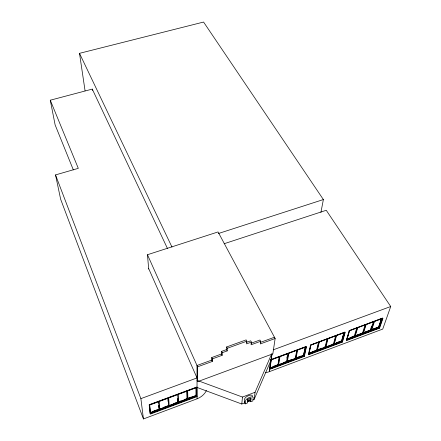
<?xml version="1.0" encoding="UTF-8"?>
<svg xmlns="http://www.w3.org/2000/svg" width="441" height="441" viewBox="0 0 441 441"><rect width="100%" height="100%" fill="white"/><g stroke="black" fill="none" stroke-linecap="round" stroke-linejoin="round"><path stroke-width="0.66" d="M246.508 342.343L250.709 340.816L251.376 342.117L246.563 343.864L246.817 341.191L246.155 339.884L226.68 346.935L226.525 349.592L221.641 351.367L221.52 353.991L211.757 357.541L211.686 360.126L212.297 361.449L197.596 366.818L197.612 381.663L272.841 353.831L275.145 338.506L218.063 231.938L147.47 254.733L148.683 269.065M212.297 361.449L212.375 358.869L211.757 357.541M212.375 358.869L222.148 355.308L222.275 352.69L221.641 351.367M222.275 352.69L227.165 350.915L227.319 348.263L226.68 346.935M196.388 395.042L197.061 396.586L150.309 414.11L149.339 405.185L197.044 387.446L241.784 404.011L242.467 397.054L255.063 392.258L271.673 353.908M245.179 403.868L245.505 400.775A4.239 1.654 -26.6 0 1 249.578 397.396A4.239 1.654 -26.6 0 1 253.217 397.826L252.842 400.93L250.742 401.734L250.912 400.318L248.068 401.409L248.184 400.373L251.034 399.281L251.105 398.636A1.918 0.744 -26.6 0 0 249.463 398.443A1.918 0.744 -26.6 0 0 247.621 399.965L247.28 403.063L245.179 403.868L244.32 402.071L244.639 398.973A4.234 1.659 -26.6 0 1 248.707 395.594A4.234 1.659 -26.6 0 1 252.346 396.035L252.296 396.426M251.376 342.117L251.094 344.768L260.62 341.295L259.953 340.011L251.072 343.241M260.62 341.295L260.295 343.925L275.145 338.506M252.952 399.733L254.198 399.259L255.063 392.258M270.107 365.561L270.3 364.277M270.587 362.348L271.011 359.035L269.517 369.034L304.191 356.041L306.247 346.45L270.923 359.58M271.97 354.018L269.341 371.669A17.298 15.275 14 0 1 265.267 372.667M272.02 353.985L271.127 359.983L254.198 399.259M279.258 356.692L277.984 364.426L278.519 365.44L286.782 362.348L288.425 353.302L280.013 356.427L278.519 365.44M278.084 365.606L279.572 356.593L271.331 359.658L269.991 368.637L278.084 365.606L277.549 364.591M286.826 358.103L287.058 356.808M288.083 353.412L286.678 361.173L287.218 362.182L295.431 359.106L297.228 350.027L288.866 353.136L287.218 362.182M320.91 212.397L323.38 199.558L203.577 22.05L79.507 53.333L85.069 90.813M296.854 350.148L295.316 357.943L295.861 358.946L303.816 355.964L305.762 346.858L297.669 349.867L295.861 358.946M305.282 346.902L303.485 355.369L269.727 368.125L303.54 355.468L305.354 346.99M224.155 243.719L326.252 210.285L390.726 306.517L382.744 329.074L269.341 371.669L269.688 369.36L304.373 356.361L306.429 346.775L271.094 359.911M318.54 342.056L316.677 349.911L317.239 350.904L325.287 347.888L327.613 338.699L319.422 341.742L317.239 350.904M316.814 351.058L318.992 341.902L310.971 344.884L308.932 354.013L316.814 351.058L316.252 350.071M327.128 338.859L325.138 346.747L325.712 347.728L333.71 344.73L336.18 335.513L328.043 338.539L325.712 347.728M335.667 335.684L333.556 343.6L334.129 344.575L341.88 341.67L344.487 332.42L336.61 335.353L334.129 344.575M343.947 332.497L341.527 341.091L309.235 353.18M344.008 332.591L341.588 341.185L308.656 353.517M342.437 342.095L345.198 332.36L310.789 345.154L308.65 354.757L342.437 342.095L341.389 340.347M356.835 327.74L354.388 335.805L354.977 336.764L362.822 333.826L365.793 324.504L357.816 327.47L354.977 336.764M354.564 336.918L357.392 327.624L349.586 330.53L346.885 339.796L354.564 336.918L353.974 335.959M365.203 324.631L362.634 332.718L363.23 333.672L371.03 330.75L374.139 321.401L366.206 324.35L363.23 333.672M370.633 329.179L371.664 326.059M373.521 321.539L370.837 329.648L371.438 330.601L378.99 327.773L382.231 318.396L374.552 321.246L371.438 330.601M380.313 321.197L380.963 319.317M381.586 318.54L378.703 326.919L371.978 329.433M381.641 318.446L378.621 327.205L346.538 339.217M381.702 318.54L378.681 327.299L346.593 339.311M379.525 328.192L382.948 318.319L349.443 330.778L346.604 340.529L379.525 328.192L378.428 326.489M244.32 402.071L244.849 401.872M241.784 404.011L244.887 402.82M247.368 401.872L250.471 400.682M152.784 411.409L157.084 409.799M163.225 407.501L167.69 405.83M168.324 405.593L168.793 405.417M173.864 403.521L177.034 402.335M177.668 402.098L178.131 401.922M178.759 401.685L180.65 400.979M184.432 399.563L186.317 398.857M186.951 398.62L187.414 398.449M188.053 398.206L191.267 397.005M311.958 351.896L316.197 350.308M319.097 349.222L322.184 348.07M324.659 347.144L325.083 346.984M333.071 343.991L333.495 343.837M354.316 336.042L350.705 337.393M362.557 332.961L355.518 335.595M273.161 366.454L277.951 364.663M283.662 362.524L285.564 361.807M287.267 361.173L291.683 359.52M294.842 358.34L295.272 358.175M297.846 357.216L301.065 356.008M336.626 342.663L341.02 341.02M363.759 332.508L370.346 330.044M150.331 412.605L196.129 395.461L196.096 387.435M150.59 413.267L159.344 409.987L158.6 401.464L149.67 404.783L150.59 413.267L150.16 412.159M159.818 409.81L168.754 406.464L168.192 397.898L159.08 401.288L159.818 409.81L159.383 408.713M169.223 406.288L178.109 402.958L177.723 394.353L168.671 397.721L169.223 406.288L168.782 405.196M178.572 402.787L187.403 399.48L187.199 390.831L178.203 394.177L178.572 402.787L178.12 401.701L178.004 399.044M187.866 399.303L196.41 396.101L196.383 387.418L187.673 390.66L187.866 399.303L187.408 398.223L187.238 390.897M167.514 248.597L92.268 89.099L50.274 100.206L78.3 168.346L55.522 174.917L60.638 199.216L143.446 418.95L197.066 398.813A17.546 16.168 -0.8 0 0 206.449 390.5M143.446 418.95L140.883 398.631L197.022 377.931L148.628 268.448M273.2 349.845L390.726 306.517M212.49 359.828L197 365.479L197.066 398.813M260.267 342.414L274.467 337.233M227.319 348.263L246.817 341.191M218.482 233.493L323.38 199.558M242.467 397.054L197.028 380.346L197.612 381.663M378.378 326.825L378.99 327.773M370.423 329.802L371.03 330.75M362.226 332.872L362.822 333.826M341.295 340.7L341.88 341.67M333.137 343.754L333.71 344.73M324.719 346.907L325.287 347.888M303.375 354.57L304.373 356.361M303.259 354.966L303.816 355.964M294.886 358.103L295.431 359.106M286.242 361.339L286.782 362.348M250.455 398.085L251.034 399.281M226.525 349.592L227.165 350.915M249.882 399.943L250.742 401.734M247.605 399.171L248.184 400.373M247.208 399.612L248.068 401.409M79.507 53.333L171.996 247.092M221.52 353.991L222.148 355.308M147.47 254.733L197.596 366.818M195.942 395.031L196.41 396.101M187.403 399.48L186.945 398.399L186.764 391.073M178.109 402.958L177.657 401.872L177.508 398.559M73.338 169.906L55.131 124.924L50.274 100.206M168.313 405.367L168.754 406.464M158.909 408.89L159.344 409.987M55.522 174.917L140.883 398.631M92.268 89.099L92.456 90.438M149.697 406.723L150.023 409.446M150.166 410.753L150.375 412.715L196.179 395.566L196.146 387.545M158.754 401.486L158.865 402.798M159.096 405.428L159.322 408.052M158.275 401.663L158.391 402.98M158.622 405.604L158.854 408.234M168.346 398.598L168.523 401.233M167.872 398.774L168.049 401.409M310.536 345.044L308.452 354.41L342.227 341.753L344.983 332.018L310.536 345.044M349.162 330.689L346.4 340.193L379.31 327.861L382.733 317.989L349.162 330.689M196.873 396.156L150.138 413.664L149.163 404.733L196.851 387.011L196.873 396.156"/></g></svg>
